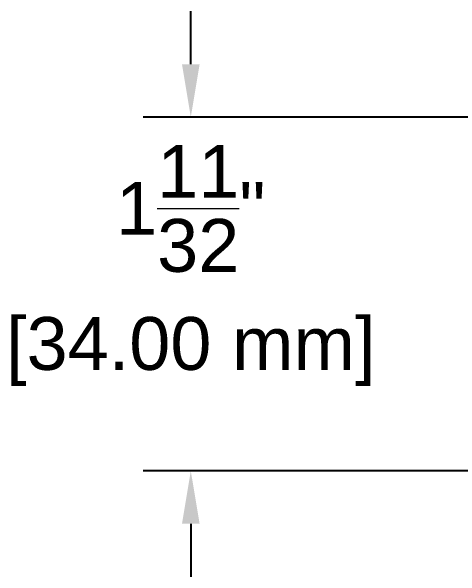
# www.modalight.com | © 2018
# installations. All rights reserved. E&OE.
# Model space of a CAD drawing. Header units: inches. Extents: x 1.7 to 23.3, y 1.5 to 12.6.
# Drawn here: x 1.694 to 3.393, y 4.174 to 6.312 of the extents above; entities that cross this region are included whole.
import ezdxf

# ---------------------------------------------------------------- set-up
doc = ezdxf.new("R2010")
doc.units = ezdxf.units.IN
doc.header["$MEASUREMENT"] = 0
doc.layers.add('DIMENSIONS', color=1, linetype='Continuous', lineweight=15)
doc.styles.get("Standard").update_dxf_attribs({"font": 'Arial.ttf'})
doc.dimstyles.new('Big 1IN', dxfattribs={"dimtxt": 0.2, "dimasz": 0.2, "dimexe": 0.18, "dimexo": 0.0625, "dimgap": 0.09, "dimtad": 0, "dimtih": 1, "dimtoh": 1, "dimdec": 5, "dimzin": 0, "dimdsep": 46, "dimlunit": 4, "dimtxsty": 'Standard', "dimcen": 0.5, "dimadec": 0, "dimazin": 0, "dimtfac": 1, "dimtdec": 5, "dimtofl": 0, "dimtmove": 0, "dimatfit": 3, "dimfxl": 1, "dimtolj": 1, "dimtzin": 0, "dimarcsym": 0})

# ---------------------------------------------------------------- blocks, each defined once
blk = doc.blocks.new('*D7')
at = {"layer": 'Defpoints', "color": 0, "transparency": 16777216}
for p in [(4.1789, 5.9124), (2.3724, 4.5739), (4.1789, 4.5739)]:
    blk.add_point(p, dxfattribs=at)
at = {"layer": 'DIMENSIONS', "color": 0, "lineweight": -2, "transparency": 16777216}
for p, q in [((2.3724, 6.1124), (2.3724, 6.3124)), ((4.1164, 5.9124), (2.1924, 5.9124)), ((4.1164, 4.5739), (2.1924, 4.5739)), ((2.3724, 4.3739), (2.3724, 4.1739))]:
    blk.add_line(p, q, dxfattribs=at)
at = {"layer": 'DIMENSIONS', "color": 0, "transparency": 16777216}
for points in [[(2.3391, 6.1124), (2.4058, 6.1124), (2.3724, 5.9124)], [(2.3391, 4.3739), (2.4058, 4.3739), (2.3724, 4.5739)]]:
    blk.add_solid(points, dxfattribs=at)
at = {"layer": 'DIMENSIONS', "color": 0, "transparency": 16777216, "char_height": 0.2, "attachment_point": 5}
for s, insert in [('\\A1;1{\\H1x;\\S11/32;}"', (2.3724, 5.567)), ('\\A1;[34.00 mm]', (2.3724, 5.0259))]:
    blk.add_mtext(s, dxfattribs=dict(at, insert=insert))

msp = doc.modelspace()

# ---------------------------------------------------------------- dimensions: what is measured, and where the dimension line sits
at = {"layer": 'DIMENSIONS'}
dim = msp.add_linear_dim(base=(2.372447, 4.573866), p1=(4.178934, 5.912448), p2=(4.178934, 4.573866), angle=90, dimstyle='Big 1IN', override={"dimpost": '\\X'}, dxfattribs=at)
dim.commit()
dim.dimension.update_dxf_attribs({"geometry": '*D7', "text_midpoint": (2.372447, 5.243157)})

doc.saveas('drawing.dxf')
